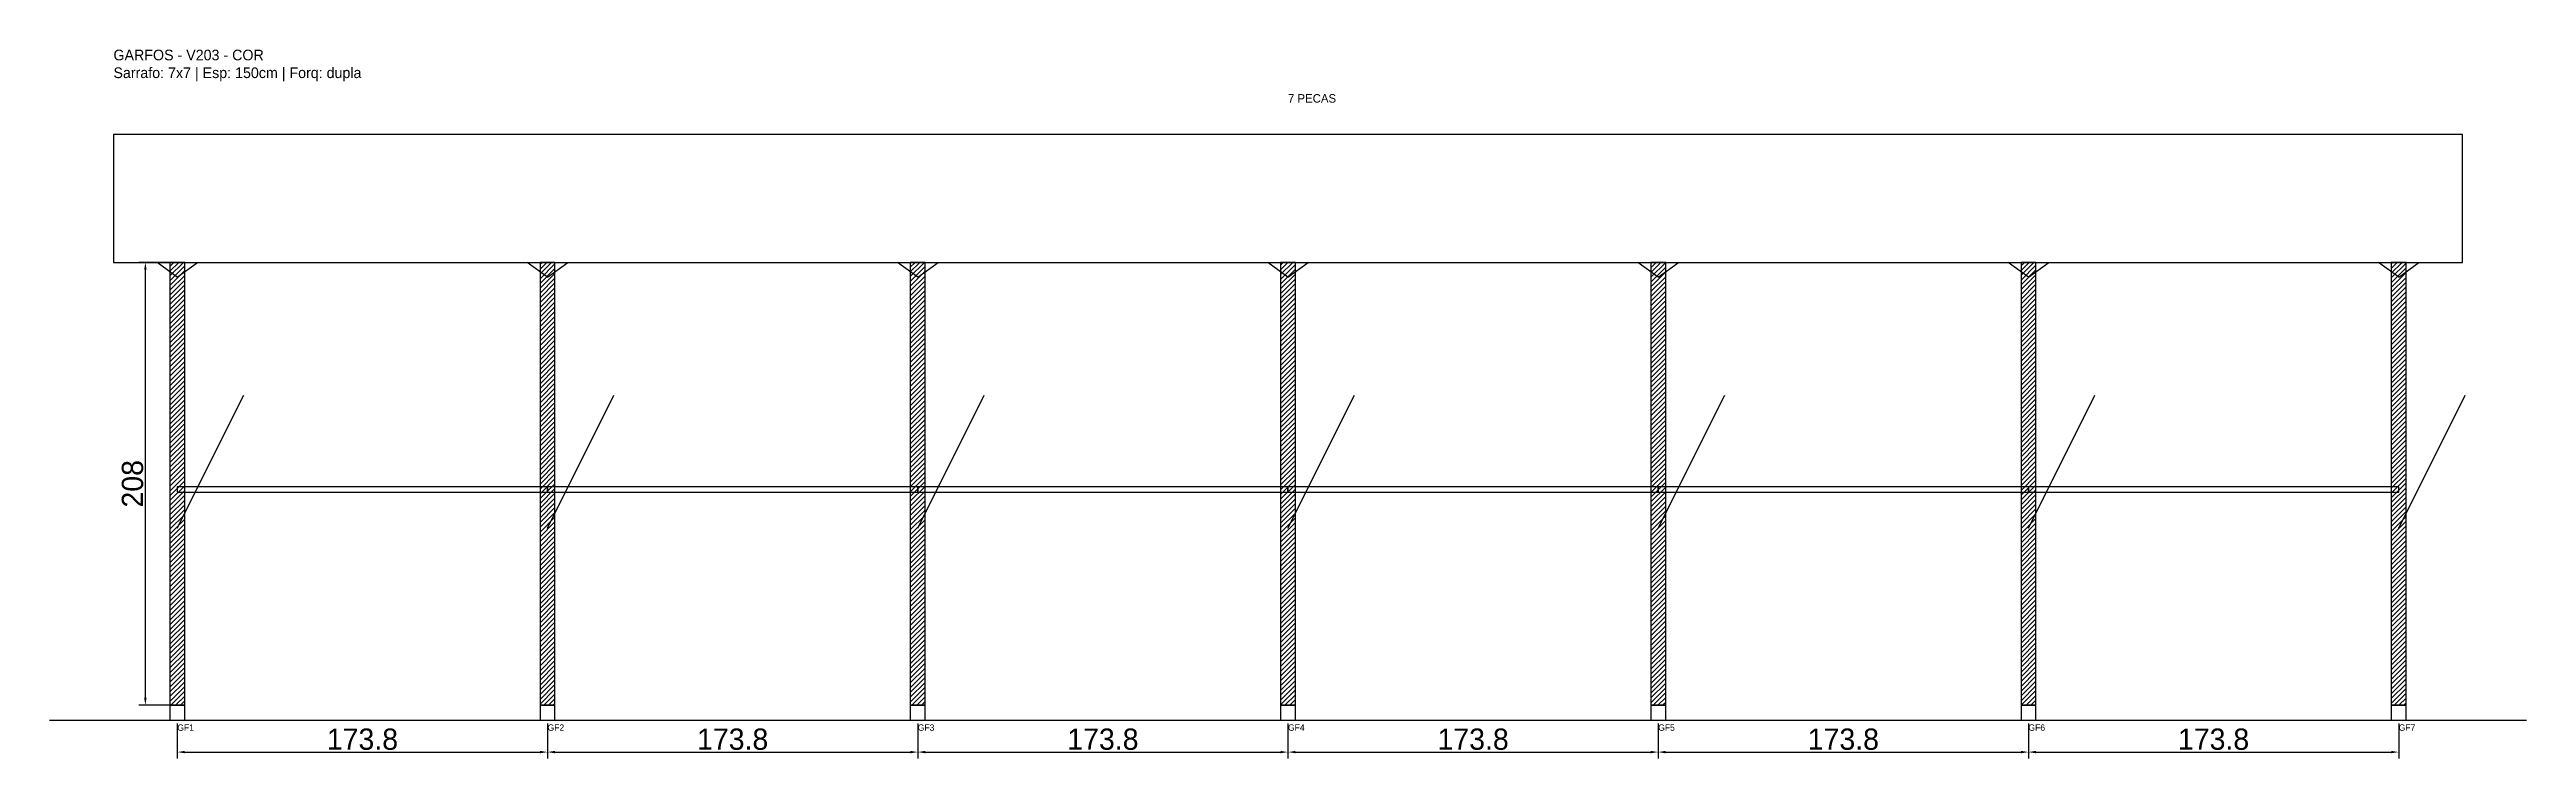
# Model space of a CAD drawing. Header units: metres. Extents: x -30 to 1133, y -25 to 308.
import ezdxf

# ---------------------------------------------------------------- set-up
doc = ezdxf.new("R2010")
doc.units = ezdxf.units.M
for name, color, linetype in [('BARRA_ANCORAGEM', 1, 'Continuous'), ('COTA', 241, 'Continuous'), ('GARFOS OK', 3, 'Continuous'), ('NOME DA VIGA', 6, 'Continuous'), ('SARR_7x7', 40, 'Continuous'), ('TIRAS REESCORAMENTO', 252, 'Continuous'), ('VIGAS', 3, 'Continuous')]:
    doc.layers.add(name, color=color, linetype=linetype)
doc.dimstyles.new('EZ DXF', dxfattribs={"dimtxt": 10, "dimasz": 3.5, "dimexe": 3, "dimexo": 1.5, "dimgap": 1, "dimtad": 1, "dimdec": 1, "dimdsep": 46, "dimcen": 2.5, "dimazin": 3, "dimtfac": 1, "dimtmove": 0, "dimatfit": 3})

msp = doc.modelspace()

# ---------------------------------------------------------------- hatches: boundary and pattern name
at = {"layer": 'COTA'}
h = msp.add_hatch(dxfattribs=at)
h.set_pattern_fill('ANSI31', scale=0.5)
h.paths.add_polyline_path([(26.5, 0), (33.5, 0), (33.5, 208), (26.5, 208)])
h = msp.add_hatch(dxfattribs=at)
h.set_pattern_fill('ANSI31', scale=0.5)
h.paths.add_polyline_path([(200.33, 0), (207.33, 0), (207.33, 208), (200.33, 208)])
h = msp.add_hatch(dxfattribs=at)
h.set_pattern_fill('ANSI31', scale=0.5)
h.paths.add_polyline_path([(374.17, 0), (381.17, 0), (381.17, 208), (374.17, 208)])
h = msp.add_hatch(dxfattribs=at)
h.set_pattern_fill('ANSI31', scale=0.5)
h.paths.add_polyline_path([(548, 0), (555, 0), (555, 208), (548, 208)])
h = msp.add_hatch(dxfattribs=at)
h.set_pattern_fill('ANSI31', scale=0.5)
h.paths.add_polyline_path([(721.83, 0), (728.83, 0), (728.83, 208), (721.83, 208)])
h = msp.add_hatch(dxfattribs=at)
h.set_pattern_fill('ANSI31', scale=0.5)
h.paths.add_polyline_path([(895.67, 0), (902.67, 0), (902.67, 208), (895.67, 208)])
h = msp.add_hatch(dxfattribs=at)
h.set_pattern_fill('ANSI31', scale=0.5)
h.paths.add_polyline_path([(1069.5, 0), (1076.5, 0), (1076.5, 208), (1069.5, 208)])

# ---------------------------------------------------------------- linework, layer by layer
at = {"layer": 'BARRA_ANCORAGEM'}
for p, q in [((30, 83.2), (61.2, 145.6)), ((203.83, 83.2), (235.03, 145.6)), ((377.67, 83.2), (408.87, 145.6)), ((551.5, 83.2), (582.7, 145.6)), ((725.33, 83.2), (756.53, 145.6)), ((899.17, 83.2), (930.37, 145.6)), ((1073, 83.2), (1104.2, 145.6))]:
    msp.add_line(p, q, dxfattribs=at)
at = {"layer": 'GARFOS OK'}
for p, q in [((30, 201), (20.5, 208)), ((20.5, 208), (39.5, 208)), ((30, 201), (39.5, 208)), ((203.83, 201), (194.33, 208)), ((194.33, 208), (213.33, 208)), ((203.83, 201), (213.33, 208)), ((377.67, 201), (368.17, 208)), ((368.17, 208), (387.17, 208)), ((377.67, 201), (387.17, 208)), ((551.5, 201), (542, 208)), ((542, 208), (561, 208)), ((551.5, 201), (561, 208)), ((725.33, 201), (715.83, 208)), ((715.83, 208), (734.83, 208)), ((725.33, 201), (734.83, 208)), ((899.17, 201), (889.67, 208)), ((889.67, 208), (908.67, 208)), ((899.17, 201), (908.67, 208)), ((1073, 201), (1063.5, 208)), ((1063.5, 208), (1082.5, 208)), ((1073, 201), (1082.5, 208))]:
    msp.add_line(p, q, dxfattribs=at)
at = {"layer": 'GARFOS OK', "linetype": 'CONTINUOUS'}
msp.add_line((-30, -7), (1133, -7), dxfattribs=at)
at = {"layer": 'GARFOS OK'}
for points in [[(26.5, 0), (33.5, 0), (33.5, 208), (26.5, 208), (26.5, 0)], [(200.33, 0), (207.33, 0), (207.33, 208), (200.33, 208), (200.33, 0)], [(374.17, 0), (381.17, 0), (381.17, 208), (374.17, 208), (374.17, 0)], [(548, 0), (555, 0), (555, 208), (548, 208), (548, 0)], [(721.83, 0), (728.83, 0), (728.83, 208), (721.83, 208), (721.83, 0)], [(895.67, 0), (902.67, 0), (902.67, 208), (895.67, 208), (895.67, 0)], [(1069.5, 0), (1076.5, 0), (1076.5, 208), (1069.5, 208), (1069.5, 0)]]:
    msp.add_lwpolyline(points, dxfattribs=at)
at = {"layer": 'SARR_7x7'}
for points in [[(26.5, -7), (33.5, -7), (33.5, 0), (26.5, 0), (26.5, -7)], [(200.33, -7), (207.33, -7), (207.33, 0), (200.33, 0), (200.33, -7)], [(374.17, -7), (381.17, -7), (381.17, 0), (374.17, 0), (374.17, -7)], [(548, -7), (555, -7), (555, 0), (548, 0), (548, -7)], [(721.83, -7), (728.83, -7), (728.83, 0), (721.83, 0), (721.83, -7)], [(895.67, -7), (902.67, -7), (902.67, 0), (895.67, 0), (895.67, -7)], [(1069.5, -7), (1076.5, -7), (1076.5, 0), (1069.5, 0), (1069.5, -7)]]:
    msp.add_lwpolyline(points, dxfattribs=at)
at = {"layer": 'TIRAS REESCORAMENTO'}
for points in [[(30, 100), (203.83, 100), (203.83, 102.5), (30, 102.5), (30, 100)], [(203.83, 100), (377.67, 100), (377.67, 102.5), (203.83, 102.5), (203.83, 100)], [(377.67, 100), (551.5, 100), (551.5, 102.5), (377.67, 102.5), (377.67, 100)], [(551.5, 100), (725.33, 100), (725.33, 102.5), (551.5, 102.5), (551.5, 100)], [(725.33, 100), (899.17, 100), (899.17, 102.5), (725.33, 102.5), (725.33, 100)], [(899.17, 100), (1073, 100), (1073, 102.5), (899.17, 102.5), (899.17, 100)]]:
    msp.add_lwpolyline(points, dxfattribs=at)
at = {"layer": 'VIGAS'}
msp.add_lwpolyline([(0, 208), (1103, 208), (1103, 268), (0, 268), (0, 208)], dxfattribs=at)

# ---------------------------------------------------------------- texts
at = {"layer": 'NOME DA VIGA'}
for s, height, p in [('7 PECAS', 4, (551.5, 283)), ('GF1', 3, (30, -12)), ('GF2', 3, (203.83, -12)), ('GF3', 3, (377.67, -12)), ('GF4', 3, (551.5, -12)), ('GF5', 3, (725.33, -12)), ('GF6', 3, (899.17, -12)), ('GF7', 3, (1073, -12))]:
    msp.add_text(s, height=height, dxfattribs=at).set_placement(p)
at = {"layer": 'NOME DA VIGA', "insert": (0, 293), "char_height": 5, "attachment_point": 7}
msp.add_mtext('GARFOS - V203 - COR\\PSarrafo: 7x7 | Esp: 150cm | Forq: dupla', dxfattribs=at)

# ---------------------------------------------------------------- dimensions: what is measured, and where the dimension line sits
at = {"layer": 'COTA'}
msp.add_linear_dim(base=(15, 0), p1=(30, 0), p2=(30, 208), angle=90, dimstyle='EZ DXF', dxfattribs=at).render()
for base, p1, p2 in [((30, -22), (30, -7), (203.83, -7)), ((203.83, -22), (203.83, -7), (377.67, -7)), ((377.67, -22), (377.67, -7), (551.5, -7)), ((551.5, -22), (551.5, -7), (725.33, -7)), ((725.33, -22), (725.33, -7), (899.17, -7)), ((899.17, -22), (899.17, -7), (1073, -7))]:
    msp.add_linear_dim(base=base, p1=p1, p2=p2, dimstyle='EZ DXF', dxfattribs=at).render()

doc.saveas('drawing.dxf')
